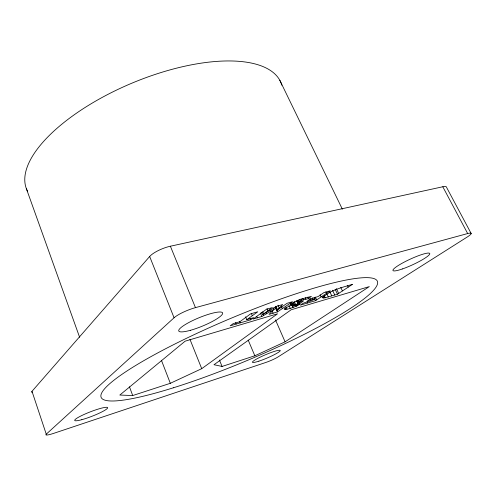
<?xml version="1.0" encoding="UTF-8"?>
<svg xmlns="http://www.w3.org/2000/svg" width="496" height="496" viewBox="0 0 496 496"><rect width="100%" height="100%" fill="white"/><g stroke="black" fill="none" stroke-linecap="round" stroke-linejoin="round"><path stroke-width="0.74" d="M291.877 304.674L292.708 306.23L300.043 304.029C294.122 308.642 272.347 313.199 292.789 304.649L290.6 304.742C296.236 299.77 304.271 298.294 311.37 296.366L308.469 298.586L301.673 300.291L297.581 302.405L296.943 300.991M32.06 392.435A11.489 2.071 -20.2 0 1 31.998 391.313L149.662 256.482A16.641 4.731 -22 0 1 170.382 246.221L442.804 186.763A13.714 2.84 -26.4 0 1 446.518 187.259L471.2 233.573M275.1 307.055L276.625 310.515L282.701 304.556L276.96 306.224L262.595 314.638L261.683 312.536M273.606 307.855L274.226 309.262L268.999 314.39L277.444 311.897L292.51 301.717L287.06 303.298L276.625 310.515M31.998 391.313L46.252 434.174L174.071 317.775A17.05 3.497 -22.3 0 1 195.455 307.638L467.672 233.548L442.804 186.763M292.497 306.069C295.833 303.651 300.483 304.06 303.465 300.967L297.581 302.405M262.595 314.638L272.422 307.539L266.495 309.256L253.041 319.089L261.851 316.498L274.226 309.262M246.785 319.684L257.784 311.779L250.604 313.856L239.909 321.699L233.145 323.64L230.2 325.822L250.66 319.796L253.648 317.62L246.785 319.684L245.576 316.839M201.723 368.671L277.537 313.801L185.126 341.18L119.821 395.052L132.705 395.548L170.32 383.303L201.723 368.671L189.943 339.301M314.96 298.704C310.781 302.281 304.432 301.264 300.396 305.139L315.555 300.669L330.305 290.761L323.857 292.634L318.178 296.546L310.577 298.759L307.458 300.898L314.96 298.704L314.334 297.327M337.466 294.215L352.489 284.338C342.197 287.494 330.348 289.937 322.518 297.798L325.209 297.786L337.466 294.215L335.172 289.304M285.082 341.825L369.328 286.601L291.189 309.752L213.993 364.721L222.065 366.451L254.839 355.781L285.082 341.825L275.472 319.87M279.812 80.302L342.352 209.163M347.56 285.696L348.217 287.079M340.789 287.475L342.401 290.904M336.418 288.629L338.65 293.409M332.525 290.216L334.75 295.002M329.865 291.784L331.774 295.895M325.878 291.859L326.517 293.235M327.019 294.19L328.296 296.937M324.254 295.715L325.209 297.786M323.46 296.633L324.099 298.015M322.611 296.713L323.249 298.102M320.118 294.773L321.092 296.881M315.369 297.123L316.646 299.913M314.284 297.885L315.555 300.669M312.288 297.916L312.914 299.293M309.95 298.592L310.583 299.975M307.836 297.185L308.469 298.586M305.276 297.687L305.914 299.094M306.993 301.593L307.632 302.994M302.641 298.369L303.279 299.776M301.053 298.914L301.673 300.291M299.541 299.497L300.161 300.874M299.454 301.841L300.086 303.236M298.257 300.092L298.877 301.469M297.315 300.613L297.947 302.027M296.738 300.998L297.991 303.794M296.422 304.476L297.048 305.858M294.419 301.723L295.672 304.519M295.61 304.984L296.23 306.367M293.477 302.064L294.736 304.866M292.956 303.124L293.899 305.226M291.84 302.535L293.21 305.573M292.107 304.47L292.733 305.865M292.082 304.835L292.708 306.23M291.766 304.625L293 307.396M290.947 303.478L291.58 304.885M290.278 303.496L290.904 304.916M288.914 305.486L290.154 308.258M286.025 307.049L286.955 309.138M285.051 308.028L285.671 309.423M281.381 306.429L282.323 308.549M277.983 305.17L279.211 307.966M275.962 306.243L277.487 309.715M275.695 306.503L277.221 309.969M275.274 306.981L277.444 311.897M272.155 311.06L273.079 313.174M269.781 310.136L270.394 311.538M267.022 308.599L267.945 310.725M265.955 312.356L266.563 313.751M262.725 311.736L263.636 313.844M263.128 313.98L263.729 315.369M260.344 313.019L261.851 316.498M256.711 316.429L257.312 317.824M251.398 313.546L252.297 315.642M250.058 318.389L250.66 319.796M248.205 340.12L254.839 355.781M239.574 321.458L240.169 322.871M235.6 322.629L236.195 324.049M219.43 360.015L222.065 366.451M170.382 246.221L195.455 307.638M149.662 256.482L174.071 317.775M161.405 360.251L170.32 383.303M129.475 386.824L132.705 395.548M26.319 188.517L79.614 337.268M27.553 191.289A137.894 57.22 -22.8 0 1 132.475 82.931A137.894 57.22 -22.8 0 1 281.852 85.207M46.252 434.174A11.681 1.507 -20.9 0 0 53.841 433.306L265.744 362.489A9.61 1.116 -23 0 0 277.847 357.052L467.269 236.989A13.981 2.083 -25.4 0 0 467.672 233.548M173.34 387.798A149.817 22.593 -22.8 0 0 377.605 282.057A149.817 22.593 -22.8 0 0 166.848 348.105A149.817 22.593 -22.8 0 0 173.34 387.798M190.346 330.324A23.703 4.514 -22.4 0 0 222.661 313.106A23.703 4.514 -22.4 0 0 189.069 322.4A23.703 4.514 -22.4 0 0 190.346 330.324M402.572 268.894A20.243 3.05 -24.8 0 0 429.784 253.617A20.243 3.05 -24.8 0 0 401.76 263.45A20.243 3.05 -24.8 0 0 402.572 268.894M258.887 361.156A15.085 1.829 -23 0 0 280.24 350.672A15.085 1.829 -23 0 0 259.898 357.3A15.085 1.829 -23 0 0 258.887 361.156M81.84 419.678A17.651 2.362 -21.2 0 0 107.613 407.991A17.651 2.362 -21.2 0 0 84.134 414.433A17.651 2.362 -21.2 0 0 81.84 419.678"/></g></svg>
